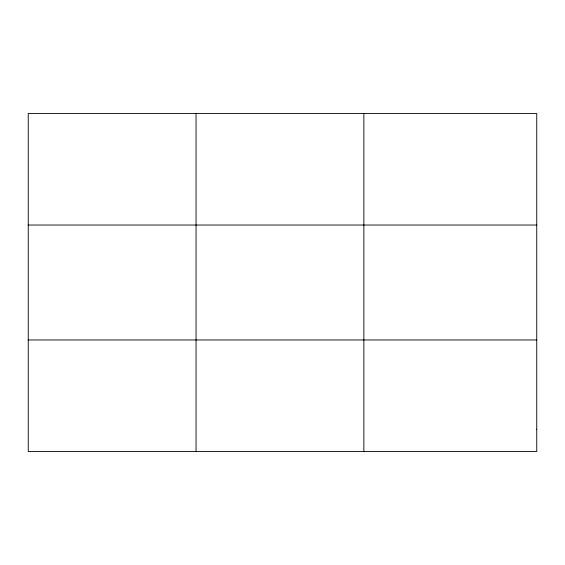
<?xml version="1.0" encoding="UTF-8"?>
<svg xmlns="http://www.w3.org/2000/svg" width="565" height="565" viewBox="0 0 565 565"><rect width="100%" height="100%" fill="white"/><g stroke="black" fill="none" stroke-linecap="round" stroke-linejoin="round"><path stroke-width="0.85" d="M196.055 113.501L196.055 451.499M363.86 113.501L363.86 451.499M28.25 225.04L536.75 225.04M28.25 339.961L536.75 339.961M536.75 429.195L536.75 451.499L28.25 451.499L28.25 113.501L536.75 113.501L536.75 429.195"/></g></svg>
